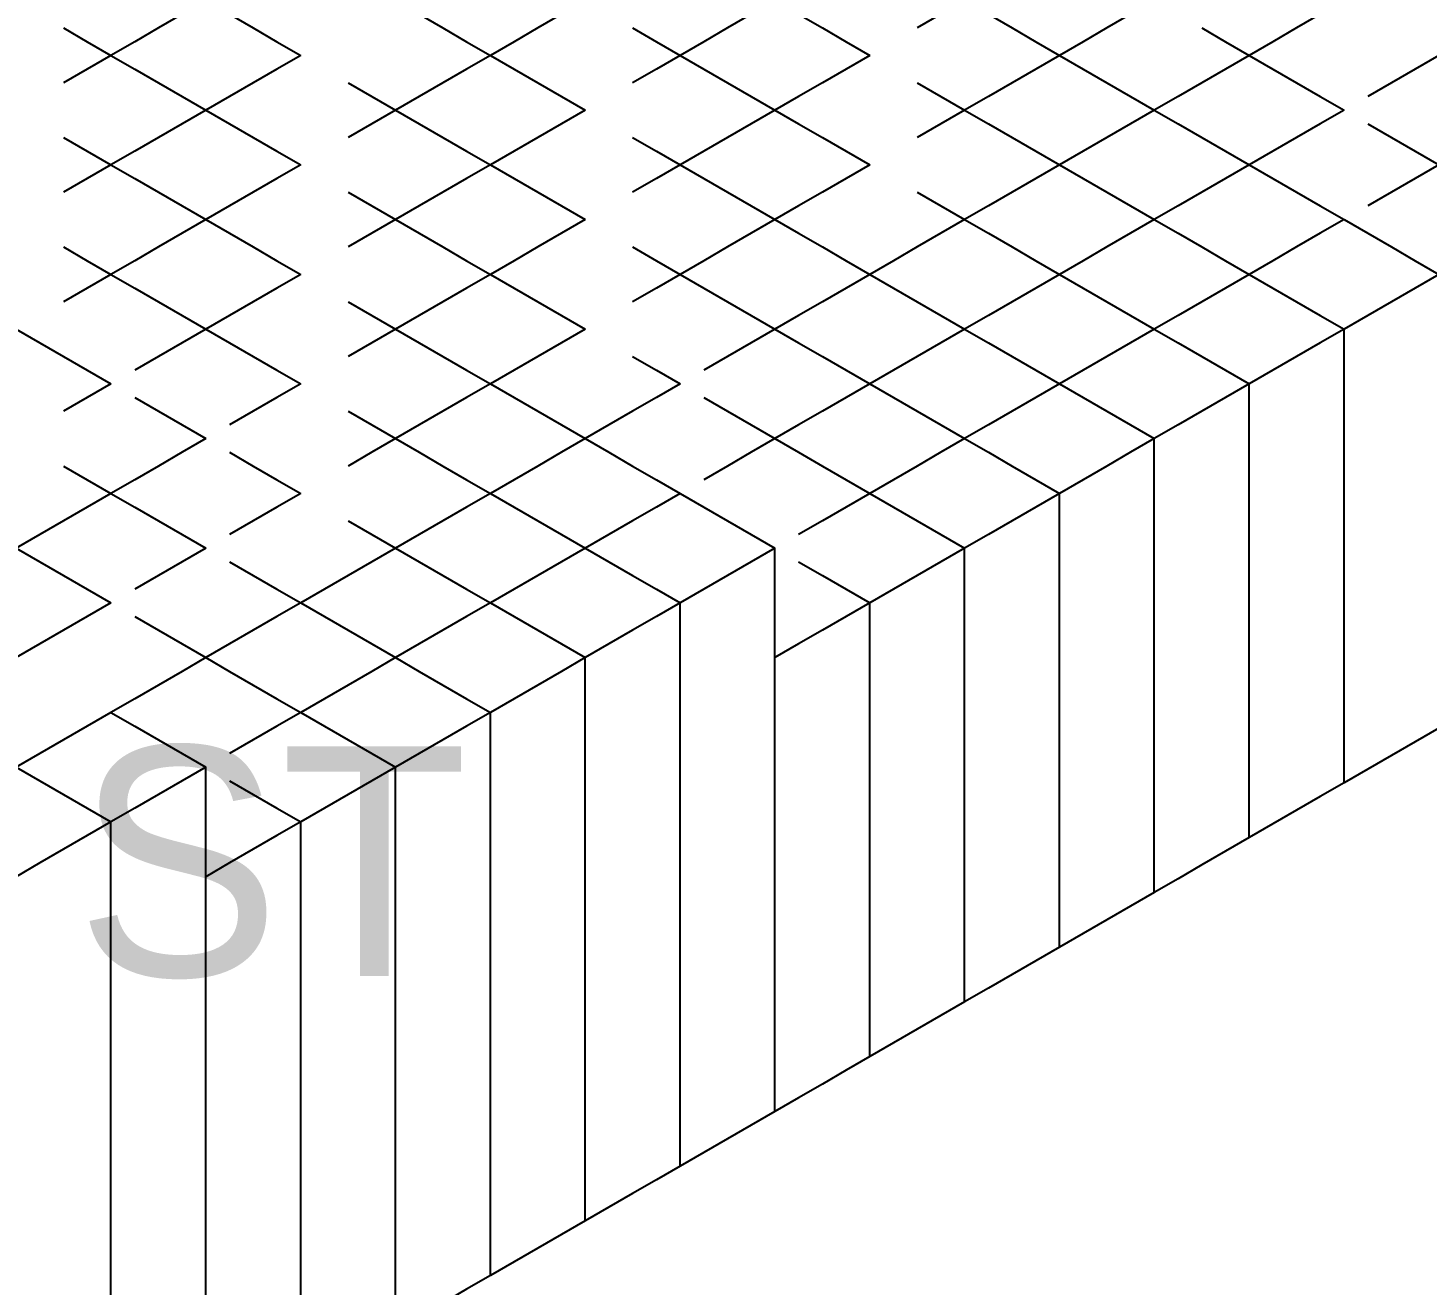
# Model space of a CAD drawing. Header units: metres. Extents: x 0 to 1028, y -291 to 246.
# Drawn here: x 509.5 to 603.4, y -42.3 to 42 of the extents above; entities that cross this region are included whole.
import ezdxf

# ---------------------------------------------------------------- set-up
doc = ezdxf.new("R2010")
doc.units = ezdxf.units.M
doc.layers.add('LAYER_02_PROJECTION', color=7, linetype='Continuous')
doc.layers.add('LAYER_05_LABELS', color=7, linetype='Continuous')

msp = doc.modelspace()

# ---------------------------------------------------------------- linework, layer by layer
at = {"layer": 'LAYER_02_PROJECTION'}
for points in [[(521.421, 43.846), (519.83, 42.927), (518.239, 42.009), (516.648, 41.09), (515.057, 40.172)], [(521.421, 43.846), (519.83, 42.927), (518.239, 42.009), (516.648, 41.09), (515.057, 40.172)], [(521.421, 43.846), (523.012, 42.927), (524.603, 42.009), (526.194, 41.09), (527.785, 40.172)], [(521.421, 43.846), (523.012, 42.927), (524.603, 42.009), (526.194, 41.09), (527.785, 40.172)], [(534.148, 43.846), (535.739, 42.927), (537.33, 42.009), (538.921, 41.09), (540.512, 40.172)], [(534.148, 43.846), (535.739, 42.927), (537.33, 42.009), (538.921, 41.09), (540.512, 40.172)], [(546.876, 43.846), (545.285, 42.927), (543.694, 42.009), (542.103, 41.09), (540.512, 40.172)], [(559.604, 43.846), (558.013, 42.927), (556.422, 42.009), (554.831, 41.09), (553.24, 40.172)], [(559.604, 43.846), (558.013, 42.927), (556.422, 42.009), (554.831, 41.09), (553.24, 40.172)], [(559.604, 43.846), (561.195, 42.927), (562.786, 42.009), (564.377, 41.09), (565.968, 40.172)], [(559.604, 43.846), (561.195, 42.927), (562.786, 42.009), (564.377, 41.09), (565.968, 40.172)], [(572.332, 43.846), (570.741, 42.927), (569.15, 42.009)], [(572.332, 43.846), (570.741, 42.927), (569.15, 42.009)], [(572.332, 43.846), (573.923, 42.927), (575.514, 42.009), (577.105, 41.09), (578.696, 40.172)], [(572.332, 43.846), (573.923, 42.927), (575.514, 42.009), (577.105, 41.09), (578.696, 40.172)], [(585.06, 43.846), (583.469, 42.927), (581.878, 42.009), (580.287, 41.09), (578.696, 40.172)], [(585.06, 43.846), (583.469, 42.927), (581.878, 42.009), (580.287, 41.09), (578.696, 40.172)], [(597.788, 43.846), (596.197, 42.927), (594.606, 42.009), (593.015, 41.09), (591.424, 40.172)], [(511.875, 42.009), (513.466, 41.09), (515.057, 40.172)], [(511.875, 42.009), (513.466, 41.09), (515.057, 40.172)], [(550.058, 42.009), (551.649, 41.09), (553.24, 40.172)], [(550.058, 42.009), (551.649, 41.09), (553.24, 40.172)], [(588.242, 42.009), (589.833, 41.09), (591.424, 40.172)], [(588.242, 42.009), (589.833, 41.09), (591.424, 40.172)], [(515.057, 40.172), (513.466, 39.253), (511.875, 38.335)], [(515.057, 40.172), (513.466, 39.253), (511.875, 38.335)], [(515.057, 40.172), (516.648, 39.253), (518.239, 38.335), (519.83, 37.416), (521.421, 36.497)], [(515.057, 40.172), (516.648, 39.253), (518.239, 38.335), (519.83, 37.416), (521.421, 36.497)], [(527.785, 40.172), (526.194, 39.253), (524.603, 38.335), (523.012, 37.416), (521.421, 36.497)], [(527.785, 40.172), (526.194, 39.253), (524.603, 38.335), (523.012, 37.416), (521.421, 36.497)], [(540.512, 40.172), (538.921, 39.253), (537.33, 38.335), (535.739, 37.416), (534.148, 36.497)], [(540.512, 40.172), (538.921, 39.253), (537.33, 38.335), (535.739, 37.416), (534.148, 36.497)], [(540.512, 40.172), (542.103, 39.253), (543.694, 38.335), (545.285, 37.416), (546.876, 36.497)], [(553.24, 40.172), (551.649, 39.253), (550.058, 38.335)], [(553.24, 40.172), (551.649, 39.253), (550.058, 38.335)], [(553.24, 40.172), (554.831, 39.253), (556.422, 38.335), (558.013, 37.416), (559.604, 36.497)], [(553.24, 40.172), (554.831, 39.253), (556.422, 38.335), (558.013, 37.416), (559.604, 36.497)], [(565.968, 40.172), (564.377, 39.253), (562.786, 38.335), (561.195, 37.416), (559.604, 36.497)], [(565.968, 40.172), (564.377, 39.253), (562.786, 38.335), (561.195, 37.416), (559.604, 36.497)], [(578.696, 40.172), (577.105, 39.253), (575.514, 38.335), (573.923, 37.416), (572.332, 36.497)], [(578.696, 40.172), (577.105, 39.253), (575.514, 38.335), (573.923, 37.416), (572.332, 36.497)], [(578.696, 40.172), (580.287, 39.253), (581.878, 38.335), (583.469, 37.416), (585.06, 36.497)], [(578.696, 40.172), (580.287, 39.253), (581.878, 38.335), (583.469, 37.416), (585.06, 36.497)], [(591.424, 40.172), (589.833, 39.253), (588.242, 38.335), (586.651, 37.416), (585.06, 36.497)], [(591.424, 40.172), (589.833, 39.253), (588.242, 38.335), (586.651, 37.416), (585.06, 36.497)], [(591.424, 40.172), (593.015, 39.253), (594.606, 38.335), (596.197, 37.416), (597.788, 36.497)], [(604.152, 40.172), (602.561, 39.253), (600.97, 38.335), (599.379, 37.416)], [(530.966, 38.335), (532.557, 37.416), (534.148, 36.497)], [(530.966, 38.335), (532.557, 37.416), (534.148, 36.497)], [(569.15, 38.335), (570.741, 37.416), (572.332, 36.497)], [(569.15, 38.335), (570.741, 37.416), (572.332, 36.497)], [(521.421, 36.497), (519.83, 35.579), (518.239, 34.66), (516.648, 33.742), (515.057, 32.823)], [(521.421, 36.497), (519.83, 35.579), (518.239, 34.66), (516.648, 33.742), (515.057, 32.823)], [(521.421, 36.497), (523.012, 35.579), (524.603, 34.66), (526.194, 33.742), (527.785, 32.823)], [(521.421, 36.497), (523.012, 35.579), (524.603, 34.66), (526.194, 33.742), (527.785, 32.823)], [(534.148, 36.497), (532.557, 35.579), (530.966, 34.66)], [(534.148, 36.497), (532.557, 35.579), (530.966, 34.66)], [(534.148, 36.497), (535.739, 35.579), (537.33, 34.66), (538.921, 33.742), (540.512, 32.823)], [(534.148, 36.497), (535.739, 35.579), (537.33, 34.66), (538.921, 33.742), (540.512, 32.823)], [(546.876, 36.497), (545.285, 35.579), (543.694, 34.66), (542.103, 33.742), (540.512, 32.823)], [(559.604, 36.497), (558.013, 35.579), (556.422, 34.66), (554.831, 33.742), (553.24, 32.823)], [(559.604, 36.497), (558.013, 35.579), (556.422, 34.66), (554.831, 33.742), (553.24, 32.823)], [(559.604, 36.497), (561.195, 35.579), (562.786, 34.66), (564.377, 33.742), (565.968, 32.823)], [(559.604, 36.497), (561.195, 35.579), (562.786, 34.66), (564.377, 33.742), (565.968, 32.823)], [(572.332, 36.497), (570.741, 35.579), (569.15, 34.66)], [(572.332, 36.497), (570.741, 35.579), (569.15, 34.66)], [(572.332, 36.497), (573.923, 35.579), (575.514, 34.66), (577.105, 33.742), (578.696, 32.823)], [(572.332, 36.497), (573.923, 35.579), (575.514, 34.66), (577.105, 33.742), (578.696, 32.823)], [(585.06, 36.497), (583.469, 35.579), (581.878, 34.66), (580.287, 33.742), (578.696, 32.823)], [(585.06, 36.497), (583.469, 35.579), (581.878, 34.66), (580.287, 33.742), (578.696, 32.823)], [(585.06, 36.497), (586.651, 35.579), (588.242, 34.66), (589.833, 33.742), (591.424, 32.823)], [(585.06, 36.497), (586.651, 35.579), (588.242, 34.66), (589.833, 33.742), (591.424, 32.823)], [(597.788, 36.497), (596.197, 35.579), (594.606, 34.66), (593.015, 33.742), (591.424, 32.823)], [(599.379, 35.579), (600.97, 34.66), (602.561, 33.742), (604.152, 32.823)], [(599.379, 35.579), (600.97, 34.66), (602.561, 33.742), (604.152, 32.823)], [(511.875, 34.66), (513.466, 33.742), (515.057, 32.823)], [(511.875, 34.66), (513.466, 33.742), (515.057, 32.823)], [(550.058, 34.66), (551.649, 33.742), (553.24, 32.823)], [(550.058, 34.66), (551.649, 33.742), (553.24, 32.823)], [(515.057, 32.823), (513.466, 31.905), (511.875, 30.986)], [(515.057, 32.823), (513.466, 31.905), (511.875, 30.986)], [(515.057, 32.823), (516.648, 31.905), (518.239, 30.986), (519.83, 30.067), (521.421, 29.149)], [(515.057, 32.823), (516.648, 31.905), (518.239, 30.986), (519.83, 30.067), (521.421, 29.149)], [(527.785, 32.823), (526.194, 31.905), (524.603, 30.986), (523.012, 30.067), (521.421, 29.149)], [(527.785, 32.823), (526.194, 31.905), (524.603, 30.986), (523.012, 30.067), (521.421, 29.149)], [(540.512, 32.823), (538.921, 31.905), (537.33, 30.986), (535.739, 30.067), (534.148, 29.149)], [(540.512, 32.823), (538.921, 31.905), (537.33, 30.986), (535.739, 30.067), (534.148, 29.149)], [(540.512, 32.823), (542.103, 31.905), (543.694, 30.986), (545.285, 30.067), (546.876, 29.149)], [(553.24, 32.823), (551.649, 31.905), (550.058, 30.986)], [(553.24, 32.823), (551.649, 31.905), (550.058, 30.986)], [(553.24, 32.823), (554.831, 31.905), (556.422, 30.986), (558.013, 30.067), (559.604, 29.149)], [(553.24, 32.823), (554.831, 31.905), (556.422, 30.986), (558.013, 30.067), (559.604, 29.149)], [(565.968, 32.823), (564.377, 31.905), (562.786, 30.986), (561.195, 30.067), (559.604, 29.149)], [(565.968, 32.823), (564.377, 31.905), (562.786, 30.986), (561.195, 30.067), (559.604, 29.149)], [(578.696, 32.823), (577.105, 31.905), (575.514, 30.986), (573.923, 30.067), (572.332, 29.149)], [(578.696, 32.823), (577.105, 31.905), (575.514, 30.986), (573.923, 30.067), (572.332, 29.149)], [(578.696, 32.823), (580.287, 31.905), (581.878, 30.986), (583.469, 30.067), (585.06, 29.149)], [(578.696, 32.823), (580.287, 31.905), (581.878, 30.986), (583.469, 30.067), (585.06, 29.149)], [(591.424, 32.823), (589.833, 31.905), (588.242, 30.986), (586.651, 30.067), (585.06, 29.149)], [(591.424, 32.823), (589.833, 31.905), (588.242, 30.986), (586.651, 30.067), (585.06, 29.149)], [(591.424, 32.823), (593.015, 31.905), (594.606, 30.986), (596.197, 30.067), (597.788, 29.149)], [(604.152, 32.823), (602.561, 31.905), (600.97, 30.986), (599.379, 30.067)], [(604.152, 32.823), (602.561, 31.905), (600.97, 30.986), (599.379, 30.067)], [(530.966, 30.986), (532.557, 30.067), (534.148, 29.149)], [(530.966, 30.986), (532.557, 30.067), (534.148, 29.149)], [(569.15, 30.986), (570.741, 30.067), (572.332, 29.149)], [(569.15, 30.986), (570.741, 30.067), (572.332, 29.149)], [(521.421, 29.149), (519.83, 28.23), (518.239, 27.312), (516.648, 26.393), (515.057, 25.475)], [(521.421, 29.149), (519.83, 28.23), (518.239, 27.312), (516.648, 26.393), (515.057, 25.475)], [(521.421, 29.149), (523.012, 28.23), (524.603, 27.312), (526.194, 26.393), (527.785, 25.475)], [(521.421, 29.149), (523.012, 28.23), (524.603, 27.312), (526.194, 26.393), (527.785, 25.475)], [(534.148, 29.149), (532.557, 28.23), (530.966, 27.312)], [(534.148, 29.149), (532.557, 28.23), (530.966, 27.312)], [(534.148, 29.149), (535.739, 28.23), (537.33, 27.312), (538.921, 26.393), (540.512, 25.475)], [(534.148, 29.149), (535.739, 28.23), (537.33, 27.312), (538.921, 26.393), (540.512, 25.475)], [(546.876, 29.149), (545.285, 28.23), (543.694, 27.312), (542.103, 26.393), (540.512, 25.475)], [(559.604, 29.149), (558.013, 28.23), (556.422, 27.312), (554.831, 26.393), (553.24, 25.475)], [(559.604, 29.149), (558.013, 28.23), (556.422, 27.312), (554.831, 26.393), (553.24, 25.475)], [(559.604, 29.149), (561.195, 28.23), (562.786, 27.312), (564.377, 26.393), (565.968, 25.475)], [(559.604, 29.149), (561.195, 28.23), (562.786, 27.312), (564.377, 26.393), (565.968, 25.475)], [(572.332, 29.149), (570.741, 28.23), (569.15, 27.312), (567.559, 26.393), (565.968, 25.475)], [(572.332, 29.149), (570.741, 28.23), (569.15, 27.312), (567.559, 26.393), (565.968, 25.475)], [(572.332, 29.149), (573.923, 28.23), (575.514, 27.312), (577.105, 26.393), (578.696, 25.475)], [(572.332, 29.149), (573.923, 28.23), (575.514, 27.312), (577.105, 26.393), (578.696, 25.475)], [(585.06, 29.149), (583.469, 28.23), (581.878, 27.312), (580.287, 26.393), (578.696, 25.475)], [(585.06, 29.149), (583.469, 28.23), (581.878, 27.312), (580.287, 26.393), (578.696, 25.475)], [(585.06, 29.149), (586.651, 28.23), (588.242, 27.312), (589.833, 26.393), (591.424, 25.475)], [(585.06, 29.149), (586.651, 28.23), (588.242, 27.312), (589.833, 26.393), (591.424, 25.475)], [(597.788, 29.149), (596.197, 28.23), (594.606, 27.312), (593.015, 26.393), (591.424, 25.475)], [(597.788, 29.149), (596.197, 28.23), (594.606, 27.312), (593.015, 26.393), (591.424, 25.475)], [(597.788, 29.149), (599.379, 28.23), (600.97, 27.312), (602.561, 26.393), (604.152, 25.475)], [(511.875, 27.312), (513.466, 26.393), (515.057, 25.475)], [(511.875, 27.312), (513.466, 26.393), (515.057, 25.475)], [(550.058, 27.312), (551.649, 26.393), (553.24, 25.475)], [(550.058, 27.312), (551.649, 26.393), (553.24, 25.475)], [(515.057, 25.475), (513.466, 24.556), (511.875, 23.638)], [(515.057, 25.475), (513.466, 24.556), (511.875, 23.638)], [(515.057, 25.475), (516.648, 24.556), (518.239, 23.638), (519.83, 22.719), (521.421, 21.8)], [(515.057, 25.475), (516.648, 24.556), (518.239, 23.638), (519.83, 22.719), (521.421, 21.8)], [(527.785, 25.475), (526.194, 24.556), (524.603, 23.638), (523.012, 22.719), (521.421, 21.8)], [(527.785, 25.475), (526.194, 24.556), (524.603, 23.638), (523.012, 22.719), (521.421, 21.8)], [(540.512, 25.475), (538.921, 24.556), (537.33, 23.638), (535.739, 22.719), (534.148, 21.8)], [(540.512, 25.475), (538.921, 24.556), (537.33, 23.638), (535.739, 22.719), (534.148, 21.8)], [(540.512, 25.475), (542.103, 24.556), (543.694, 23.638), (545.285, 22.719), (546.876, 21.8)], [(553.24, 25.475), (551.649, 24.556), (550.058, 23.638)], [(553.24, 25.475), (551.649, 24.556), (550.058, 23.638)], [(553.24, 25.475), (554.831, 24.556), (556.422, 23.638), (558.013, 22.719), (559.604, 21.8)], [(553.24, 25.475), (554.831, 24.556), (556.422, 23.638), (558.013, 22.719), (559.604, 21.8)], [(565.968, 25.475), (564.377, 24.556), (562.786, 23.638), (561.195, 22.719), (559.604, 21.8)], [(565.968, 25.475), (564.377, 24.556), (562.786, 23.638), (561.195, 22.719), (559.604, 21.8)], [(565.968, 25.475), (567.559, 24.556), (569.15, 23.638), (570.741, 22.719), (572.332, 21.8)], [(565.968, 25.475), (567.559, 24.556), (569.15, 23.638), (570.741, 22.719), (572.332, 21.8)], [(578.696, 25.475), (577.105, 24.556), (575.514, 23.638), (573.923, 22.719), (572.332, 21.8)], [(578.696, 25.475), (577.105, 24.556), (575.514, 23.638), (573.923, 22.719), (572.332, 21.8)], [(578.696, 25.475), (580.287, 24.556), (581.878, 23.638), (583.469, 22.719), (585.06, 21.8)], [(578.696, 25.475), (580.287, 24.556), (581.878, 23.638), (583.469, 22.719), (585.06, 21.8)], [(591.424, 25.475), (589.833, 24.556), (588.242, 23.638), (586.651, 22.719), (585.06, 21.8)], [(591.424, 25.475), (589.833, 24.556), (588.242, 23.638), (586.651, 22.719), (585.06, 21.8)], [(591.424, 25.475), (593.015, 24.556), (594.606, 23.638), (596.197, 22.719), (597.788, 21.8)], [(591.424, 25.475), (593.015, 24.556), (594.606, 23.638), (596.197, 22.719), (597.788, 21.8)], [(604.152, 25.475), (602.561, 24.556), (600.97, 23.638), (599.379, 22.719), (597.788, 21.8)], [(530.966, 23.638), (532.557, 22.719), (534.148, 21.8)], [(530.966, 23.638), (532.557, 22.719), (534.148, 21.8)], [(508.693, 21.8), (510.284, 20.882), (511.875, 19.963), (513.466, 19.045), (515.057, 18.126)], [(521.421, 21.8), (519.83, 20.882), (518.239, 19.963), (516.648, 19.045)], [(521.421, 21.8), (519.83, 20.882), (518.239, 19.963), (516.648, 19.045)], [(521.421, 21.8), (523.012, 20.882), (524.603, 19.963), (526.194, 19.045), (527.785, 18.126)], [(521.421, 21.8), (523.012, 20.882), (524.603, 19.963), (526.194, 19.045), (527.785, 18.126)], [(534.148, 21.8), (532.557, 20.882), (530.966, 19.963)], [(534.148, 21.8), (532.557, 20.882), (530.966, 19.963)], [(534.148, 21.8), (535.739, 20.882), (537.33, 19.963), (538.921, 19.045), (540.512, 18.126)], [(534.148, 21.8), (535.739, 20.882), (537.33, 19.963), (538.921, 19.045), (540.512, 18.126)], [(546.876, 21.8), (545.285, 20.882), (543.694, 19.963), (542.103, 19.045), (540.512, 18.126)], [(546.876, 21.8), (545.285, 20.882), (543.694, 19.963), (542.103, 19.045), (540.512, 18.126)], [(559.604, 21.8), (558.013, 20.882), (556.422, 19.963), (554.831, 19.045)], [(559.604, 21.8), (558.013, 20.882), (556.422, 19.963), (554.831, 19.045)], [(559.604, 21.8), (561.195, 20.882), (562.786, 19.963), (564.377, 19.045), (565.968, 18.126)], [(559.604, 21.8), (561.195, 20.882), (562.786, 19.963), (564.377, 19.045), (565.968, 18.126)], [(572.332, 21.8), (570.741, 20.882), (569.15, 19.963), (567.559, 19.045), (565.968, 18.126)], [(572.332, 21.8), (570.741, 20.882), (569.15, 19.963), (567.559, 19.045), (565.968, 18.126)], [(572.332, 21.8), (573.923, 20.882), (575.514, 19.963), (577.105, 19.045), (578.696, 18.126)], [(572.332, 21.8), (573.923, 20.882), (575.514, 19.963), (577.105, 19.045), (578.696, 18.126)], [(585.06, 21.8), (583.469, 20.882), (581.878, 19.963), (580.287, 19.045), (578.696, 18.126)], [(585.06, 21.8), (583.469, 20.882), (581.878, 19.963), (580.287, 19.045), (578.696, 18.126)], [(585.06, 21.8), (586.651, 20.882), (588.242, 19.963), (589.833, 19.045), (591.424, 18.126)], [(585.06, 21.8), (586.651, 20.882), (588.242, 19.963), (589.833, 19.045), (591.424, 18.126)], [(597.788, 21.8), (596.197, 20.882), (594.606, 19.963), (593.015, 19.045), (591.424, 18.126)], [(597.788, -8.647), (597.788, -1.035), (597.788, 6.577), (597.788, 14.189), (597.788, 21.8)], [(597.788, -8.647), (597.788, -1.035), (597.788, 6.577), (597.788, 14.189), (597.788, 21.8)], [(550.058, 19.963), (551.649, 19.045), (553.24, 18.126)], [(515.057, 18.126), (513.466, 17.208), (511.875, 16.289)], [(527.785, 18.126), (526.194, 17.208), (524.603, 16.289), (523.012, 15.371)], [(527.785, 18.126), (526.194, 17.208), (524.603, 16.289), (523.012, 15.371)], [(540.512, 18.126), (538.921, 17.208), (537.33, 16.289), (535.739, 15.371), (534.148, 14.452)], [(540.512, 18.126), (538.921, 17.208), (537.33, 16.289), (535.739, 15.371), (534.148, 14.452)], [(540.512, 18.126), (542.103, 17.208), (543.694, 16.289), (545.285, 15.371), (546.876, 14.452)], [(540.512, 18.126), (542.103, 17.208), (543.694, 16.289), (545.285, 15.371), (546.876, 14.452)], [(553.24, 18.126), (551.649, 17.208), (550.058, 16.289), (548.467, 15.371), (546.876, 14.452)], [(565.968, 18.126), (564.377, 17.208), (562.786, 16.289), (561.195, 15.371), (559.604, 14.452)], [(565.968, 18.126), (564.377, 17.208), (562.786, 16.289), (561.195, 15.371), (559.604, 14.452)], [(565.968, 18.126), (567.559, 17.208), (569.15, 16.289), (570.741, 15.371), (572.332, 14.452)], [(565.968, 18.126), (567.559, 17.208), (569.15, 16.289), (570.741, 15.371), (572.332, 14.452)], [(578.696, 18.126), (577.105, 17.208), (575.514, 16.289), (573.923, 15.371), (572.332, 14.452)], [(578.696, 18.126), (577.105, 17.208), (575.514, 16.289), (573.923, 15.371), (572.332, 14.452)], [(578.696, 18.126), (580.287, 17.208), (581.878, 16.289), (583.469, 15.371), (585.06, 14.452)], [(578.696, 18.126), (580.287, 17.208), (581.878, 16.289), (583.469, 15.371), (585.06, 14.452)], [(591.424, 18.126), (589.833, 17.208), (588.242, 16.289), (586.651, 15.371), (585.06, 14.452)], [(591.424, -12.321), (591.424, -4.709), (591.424, 2.903), (591.424, 10.514), (591.424, 18.126)], [(591.424, -12.321), (591.424, -4.709), (591.424, 2.903), (591.424, 10.514), (591.424, 18.126)], [(516.648, 17.208), (518.239, 16.289), (519.83, 15.371), (521.421, 14.452)], [(554.831, 17.208), (556.422, 16.289), (558.013, 15.371), (559.604, 14.452)], [(554.831, 17.208), (556.422, 16.289), (558.013, 15.371), (559.604, 14.452)], [(530.966, 16.289), (532.557, 15.371), (534.148, 14.452)], [(530.966, 16.289), (532.557, 15.371), (534.148, 14.452)], [(521.421, 14.452), (519.83, 13.533), (518.239, 12.615), (516.648, 11.696), (515.057, 10.778)], [(534.148, 14.452), (532.557, 13.533), (530.966, 12.615)], [(534.148, 14.452), (532.557, 13.533), (530.966, 12.615)], [(534.148, 14.452), (535.739, 13.533), (537.33, 12.615), (538.921, 11.696), (540.512, 10.778)], [(534.148, 14.452), (535.739, 13.533), (537.33, 12.615), (538.921, 11.696), (540.512, 10.778)], [(546.876, 14.452), (545.285, 13.533), (543.694, 12.615), (542.103, 11.696), (540.512, 10.778)], [(546.876, 14.452), (545.285, 13.533), (543.694, 12.615), (542.103, 11.696), (540.512, 10.778)], [(546.876, 14.452), (548.467, 13.533), (550.058, 12.615), (551.649, 11.696), (553.24, 10.778)], [(559.604, 14.452), (558.013, 13.533), (556.422, 12.615), (554.831, 11.696)], [(559.604, 14.452), (558.013, 13.533), (556.422, 12.615), (554.831, 11.696)], [(559.604, 14.452), (561.195, 13.533), (562.786, 12.615), (564.377, 11.696), (565.968, 10.778)], [(559.604, 14.452), (561.195, 13.533), (562.786, 12.615), (564.377, 11.696), (565.968, 10.778)], [(572.332, 14.452), (570.741, 13.533), (569.15, 12.615), (567.559, 11.696), (565.968, 10.778)], [(572.332, 14.452), (570.741, 13.533), (569.15, 12.615), (567.559, 11.696), (565.968, 10.778)], [(572.332, 14.452), (573.923, 13.533), (575.514, 12.615), (577.105, 11.696), (578.696, 10.778)], [(572.332, 14.452), (573.923, 13.533), (575.514, 12.615), (577.105, 11.696), (578.696, 10.778)], [(585.06, 14.452), (583.469, 13.533), (581.878, 12.615), (580.287, 11.696), (578.696, 10.778)], [(585.06, -15.995), (585.06, -8.383), (585.06, -0.772), (585.06, 6.84), (585.06, 14.452)], [(585.06, -15.995), (585.06, -8.383), (585.06, -0.772), (585.06, 6.84), (585.06, 14.452)], [(523.012, 13.533), (524.603, 12.615), (526.194, 11.696), (527.785, 10.778)], [(523.012, 13.533), (524.603, 12.615), (526.194, 11.696), (527.785, 10.778)], [(511.875, 12.615), (513.466, 11.696), (515.057, 10.778)], [(515.057, 10.778), (513.466, 9.859), (511.875, 8.941), (510.284, 8.022), (508.693, 7.104)], [(515.057, 10.778), (516.648, 9.859), (518.239, 8.941), (519.83, 8.022), (521.421, 7.104)], [(527.785, 10.778), (526.194, 9.859), (524.603, 8.941), (523.012, 8.022)], [(527.785, 10.778), (526.194, 9.859), (524.603, 8.941), (523.012, 8.022)], [(540.512, 10.778), (538.921, 9.859), (537.33, 8.941), (535.739, 8.022), (534.148, 7.104)], [(540.512, 10.778), (538.921, 9.859), (537.33, 8.941), (535.739, 8.022), (534.148, 7.104)], [(540.512, 10.778), (542.103, 9.859), (543.694, 8.941), (545.285, 8.022), (546.876, 7.104)], [(540.512, 10.778), (542.103, 9.859), (543.694, 8.941), (545.285, 8.022), (546.876, 7.104)], [(553.24, 10.778), (551.649, 9.859), (550.058, 8.941), (548.467, 8.022), (546.876, 7.104)], [(553.24, 10.778), (551.649, 9.859), (550.058, 8.941), (548.467, 8.022), (546.876, 7.104)], [(553.24, 10.778), (554.831, 9.859), (556.422, 8.941), (558.013, 8.022), (559.604, 7.104)], [(565.968, 10.778), (564.377, 9.859), (562.786, 8.941), (561.195, 8.022)], [(565.968, 10.778), (564.377, 9.859), (562.786, 8.941), (561.195, 8.022)], [(565.968, 10.778), (567.559, 9.859), (569.15, 8.941), (570.741, 8.022), (572.332, 7.104)], [(565.968, 10.778), (567.559, 9.859), (569.15, 8.941), (570.741, 8.022), (572.332, 7.104)], [(578.696, 10.778), (577.105, 9.859), (575.514, 8.941), (573.923, 8.022), (572.332, 7.104)], [(578.696, -19.669), (578.696, -12.058), (578.696, -4.446), (578.696, 3.166), (578.696, 10.778)], [(578.696, -19.669), (578.696, -12.058), (578.696, -4.446), (578.696, 3.166), (578.696, 10.778)], [(530.966, 8.941), (532.557, 8.022), (534.148, 7.104)], [(530.966, 8.941), (532.557, 8.022), (534.148, 7.104)], [(508.693, 7.104), (510.284, 6.185), (511.875, 5.266), (513.466, 4.348), (515.057, 3.429)], [(521.421, 7.104), (519.83, 6.185), (518.239, 5.266), (516.648, 4.348)], [(534.148, 7.104), (532.557, 6.185), (530.966, 5.266), (529.375, 4.348), (527.785, 3.429)], [(534.148, 7.104), (532.557, 6.185), (530.966, 5.266), (529.375, 4.348), (527.785, 3.429)], [(534.148, 7.104), (535.739, 6.185), (537.33, 5.266), (538.921, 4.348), (540.512, 3.429)], [(534.148, 7.104), (535.739, 6.185), (537.33, 5.266), (538.921, 4.348), (540.512, 3.429)], [(546.876, 7.104), (545.285, 6.185), (543.694, 5.266), (542.103, 4.348), (540.512, 3.429)], [(546.876, 7.104), (545.285, 6.185), (543.694, 5.266), (542.103, 4.348), (540.512, 3.429)], [(546.876, 7.104), (548.467, 6.185), (550.058, 5.266), (551.649, 4.348), (553.24, 3.429)], [(546.876, 7.104), (548.467, 6.185), (550.058, 5.266), (551.649, 4.348), (553.24, 3.429)], [(559.604, 7.104), (558.013, 6.185), (556.422, 5.266), (554.831, 4.348), (553.24, 3.429)], [(559.604, -30.692), (559.604, -21.243), (559.604, -11.794), (559.604, -2.345), (559.604, 7.104)], [(572.332, 7.104), (570.741, 6.185), (569.15, 5.266), (567.559, 4.348), (565.968, 3.429)], [(572.332, -23.344), (572.332, -15.732), (572.332, -8.12), (572.332, -0.508), (572.332, 7.104)], [(572.332, -23.344), (572.332, -15.732), (572.332, -8.12), (572.332, -0.508), (572.332, 7.104)], [(523.012, 6.185), (524.603, 5.266), (526.194, 4.348), (527.785, 3.429)], [(523.012, 6.185), (524.603, 5.266), (526.194, 4.348), (527.785, 3.429)], [(561.195, 6.185), (562.786, 5.266), (564.377, 4.348), (565.968, 3.429)], [(561.195, 6.185), (562.786, 5.266), (564.377, 4.348), (565.968, 3.429)], [(515.057, 3.429), (513.466, 2.511), (511.875, 1.592), (510.284, 0.674), (508.693, -0.245)], [(527.785, 3.429), (526.194, 2.511), (524.603, 1.592), (523.012, 0.674), (521.421, -0.245)], [(527.785, 3.429), (526.194, 2.511), (524.603, 1.592), (523.012, 0.674), (521.421, -0.245)], [(527.785, 3.429), (529.375, 2.511), (530.966, 1.592), (532.557, 0.674), (534.148, -0.245)], [(527.785, 3.429), (529.375, 2.511), (530.966, 1.592), (532.557, 0.674), (534.148, -0.245)], [(540.512, 3.429), (538.921, 2.511), (537.33, 1.592), (535.739, 0.674), (534.148, -0.245)], [(540.512, 3.429), (538.921, 2.511), (537.33, 1.592), (535.739, 0.674), (534.148, -0.245)], [(540.512, 3.429), (542.103, 2.511), (543.694, 1.592), (545.285, 0.674), (546.876, -0.245)], [(540.512, 3.429), (542.103, 2.511), (543.694, 1.592), (545.285, 0.674), (546.876, -0.245)], [(553.24, 3.429), (551.649, 2.511), (550.058, 1.592), (548.467, 0.674), (546.876, -0.245)], [(553.24, -34.366), (553.24, -24.917), (553.24, -15.469), (553.24, -6.02), (553.24, 3.429)], [(553.24, -34.366), (553.24, -24.917), (553.24, -15.469), (553.24, -6.02), (553.24, 3.429)], [(565.968, 3.429), (564.377, 2.511), (562.786, 1.592), (561.195, 0.674), (559.604, -0.245)], [(565.968, -27.018), (565.968, -19.406), (565.968, -11.794), (565.968, -4.183), (565.968, 3.429)], [(565.968, -27.018), (565.968, -19.406), (565.968, -11.794), (565.968, -4.183), (565.968, 3.429)], [(516.648, 2.511), (518.239, 1.592), (519.83, 0.674), (521.421, -0.245)], [(521.421, -0.245), (519.83, -1.164), (518.239, -2.082), (516.648, -3.001), (515.057, -3.919)], [(521.421, -0.245), (523.012, -1.164), (524.603, -2.082), (526.194, -3.001), (527.785, -3.919)], [(521.421, -0.245), (523.012, -1.164), (524.603, -2.082), (526.194, -3.001), (527.785, -3.919)], [(534.148, -0.245), (532.557, -1.164), (530.966, -2.082), (529.375, -3.001), (527.785, -3.919)], [(534.148, -0.245), (532.557, -1.164), (530.966, -2.082), (529.375, -3.001), (527.785, -3.919)], [(534.148, -0.245), (535.739, -1.164), (537.33, -2.082), (538.921, -3.001), (540.512, -3.919)], [(534.148, -0.245), (535.739, -1.164), (537.33, -2.082), (538.921, -3.001), (540.512, -3.919)], [(546.876, -0.245), (545.285, -1.164), (543.694, -2.082), (542.103, -3.001), (540.512, -3.919)], [(546.876, -38.041), (546.876, -28.592), (546.876, -19.143), (546.876, -9.694), (546.876, -0.245)], [(546.876, -38.041), (546.876, -28.592), (546.876, -19.143), (546.876, -9.694), (546.876, -0.245)], [(559.604, -30.692), (559.604, -23.08), (559.604, -15.469), (559.604, -7.857), (559.604, -0.245)], [(515.057, -3.919), (513.466, -4.838), (511.875, -5.756), (510.284, -6.675), (508.693, -7.593)], [(515.057, -3.919), (516.648, -4.838), (518.239, -5.756), (519.83, -6.675), (521.421, -7.593)], [(527.785, -3.919), (526.194, -4.838), (524.603, -5.756), (523.012, -6.675)], [(527.785, -3.919), (526.194, -4.838), (524.603, -5.756), (523.012, -6.675)], [(527.785, -3.919), (529.375, -4.838), (530.966, -5.756), (532.557, -6.675), (534.148, -7.593)], [(527.785, -3.919), (529.375, -4.838), (530.966, -5.756), (532.557, -6.675), (534.148, -7.593)], [(540.512, -3.919), (538.921, -4.838), (537.33, -5.756), (535.739, -6.675), (534.148, -7.593)], [(540.512, -41.715), (540.512, -32.266), (540.512, -22.817), (540.512, -13.368), (540.512, -3.919)], [(540.512, -41.715), (540.512, -32.266), (540.512, -22.817), (540.512, -13.368), (540.512, -3.919)], [(604.152, -4.972), (602.561, -5.891), (600.97, -6.81), (599.379, -7.728), (597.788, -8.647)], [(508.693, -7.593), (510.284, -8.512), (511.875, -9.431), (513.466, -10.349), (515.057, -11.268)], [(508.693, -7.593), (510.284, -8.512), (511.875, -9.431), (513.466, -10.349), (515.057, -11.268)], [(521.421, -7.593), (519.83, -8.512), (518.239, -9.431), (516.648, -10.349), (515.057, -11.268)], [(521.421, -52.738), (521.421, -41.451), (521.421, -30.165), (521.421, -18.879), (521.421, -7.593)], [(534.148, -7.593), (532.557, -8.512), (530.966, -9.431), (529.375, -10.349), (527.785, -11.268)], [(534.148, -45.389), (534.148, -35.94), (534.148, -26.491), (534.148, -17.042), (534.148, -7.593)], [(534.148, -45.389), (534.148, -35.94), (534.148, -26.491), (534.148, -17.042), (534.148, -7.593)], [(523.012, -8.512), (524.603, -9.431), (526.194, -10.349), (527.785, -11.268)], [(523.012, -8.512), (524.603, -9.431), (526.194, -10.349), (527.785, -11.268)], [(597.788, -8.647), (596.197, -9.565), (594.606, -10.484), (593.015, -11.402), (591.424, -12.321)], [(515.057, -11.268), (513.466, -12.186), (511.875, -13.105), (510.284, -14.023), (508.693, -14.942)], [(515.057, -56.412), (515.057, -45.126), (515.057, -33.84), (515.057, -22.554), (515.057, -11.268)], [(515.057, -56.412), (515.057, -45.126), (515.057, -33.84), (515.057, -22.554), (515.057, -11.268)], [(527.785, -11.268), (526.194, -12.186), (524.603, -13.105), (523.012, -14.023), (521.421, -14.942)], [(527.785, -49.063), (527.785, -39.614), (527.785, -30.165), (527.785, -20.717), (527.785, -11.268)], [(527.785, -49.063), (527.785, -39.614), (527.785, -30.165), (527.785, -20.717), (527.785, -11.268)], [(591.424, -12.321), (589.833, -13.239), (588.242, -14.158), (586.651, -15.077), (585.06, -15.995)], [(521.421, -52.738), (521.421, -43.289), (521.421, -33.84), (521.421, -24.391), (521.421, -14.942)], [(585.06, -15.995), (583.469, -16.914), (581.878, -17.832), (580.287, -18.751), (578.696, -19.669)], [(578.696, -19.669), (577.105, -20.588), (575.514, -21.507), (573.923, -22.425), (572.332, -23.344)], [(572.332, -23.344), (570.741, -24.262), (569.15, -25.181), (567.559, -26.099), (565.968, -27.018)], [(565.968, -27.018), (564.377, -27.936), (562.786, -28.855), (561.195, -29.774), (559.604, -30.692)], [(559.604, -30.692), (558.013, -31.611), (556.422, -32.529), (554.831, -33.448), (553.24, -34.366)], [(553.24, -34.366), (551.649, -35.285), (550.058, -36.203), (548.467, -37.122), (546.876, -38.041)], [(546.876, -38.041), (545.285, -38.959), (543.694, -39.878), (542.103, -40.796), (540.512, -41.715)], [(540.512, -41.715), (538.921, -42.633), (537.33, -43.552), (535.739, -44.47), (534.148, -45.389)]]:
    msp.add_lwpolyline(points, dxfattribs=at)

# ---------------------------------------------------------------- texts
at = {"layer": 'LAYER_05_LABELS'}
msp.add_text('HILL ST', height=15.4193, dxfattribs=at).set_placement((463.395, -21.613))

doc.saveas('drawing.dxf')
